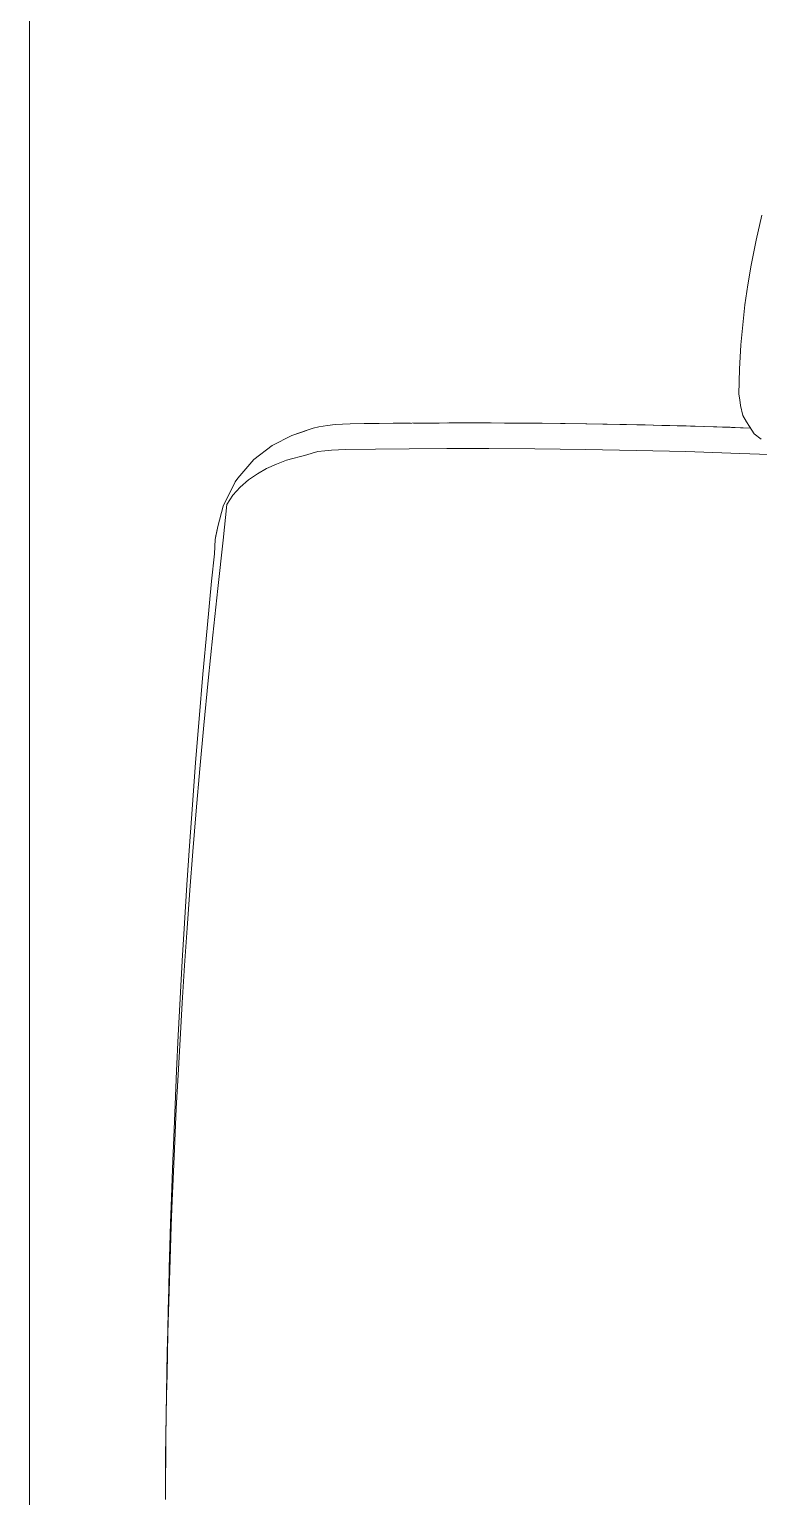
# Model space of a CAD drawing. Header units: inches. Extents: x 14 to 610, y 9 to 600.
# Drawn here: x 436.89 to 442.84, y 137.26 to 149.25 of the extents above; entities that cross this region are included whole.
import ezdxf
from ezdxf.enums import TextEntityAlignment as Align

# ---------------------------------------------------------------- set-up
doc = ezdxf.new("R2010")
doc.units = ezdxf.units.IN
doc.header["$MEASUREMENT"] = 0
doc.layers.add('A-FURN', color=7, linetype='Continuous')
doc.styles.get("Standard").update_dxf_attribs({"font": 'arial.ttf'})

# ---------------------------------------------------------------- blocks, each defined once
blk = doc.blocks.new('P_5CLT120HW')
at = {"layer": 'A-FURN', "color": 5, "lineweight": 0}
blk.add_line((59.063, -18.86), (59.063, 18.86), dxfattribs=at)
at = {"layer": 'A-FURN', "color": 5}
blk.add_attdef('CAPTG', (2571.864, 5020.467, -57.068), '', height=1, dxfattribs=at)
at = {"layer": 'A-FURN', "color": 5, "flags": 1}
for tag in ['CAPPN', 'CAPPD', 'CAPMG', 'CAPMC', 'CAPGC', 'CAPALIAS1', 'CAPALIAS2', 'CAPALIAS3', 'CAPBLDG', 'CAPFLOOR', 'CAPDEPT', 'CAPPERSON', 'CAPPL', 'CAPQT', 'CAPDH']:
    blk.add_attdef(tag, (0, 0), '', height=0.001, dxfattribs=at)
blk = doc.blocks.new('P_5CS702BK')
at = {"layer": 'A-FURN', "color": 0, "linetype": 'Continuous', "lineweight": 0}
for p, q in [((-9.313, 6.044), (-9.321, 5.802)), ((-9.313, 6.044), (-9.321, 5.802)), ((-11.064, 5.935), (-11.268, 5.983)), ((-11.064, 5.935), (-11.268, 5.983)), ((-10.859, 5.894), (-11.064, 5.935)), ((-10.859, 5.894), (-11.064, 5.935)), ((-10.697, 5.867), (-10.859, 5.894)), ((-10.697, 5.867), (-10.859, 5.894)), ((-9.54, 5.881), (-9.58, 5.857)), ((-9.58, 5.857), (-9.54, 5.881)), ((-9.54, 5.881), (-9.482, 5.921)), ((-9.528, 5.89), (-9.531, 5.807)), ((-9.531, 5.807), (-9.528, 5.89)), ((-9.528, 5.889), (-9.53, 5.831)), ((-9.53, 5.831), (-9.528, 5.889)), ((-9.438, 5.978), (-9.482, 5.921)), ((-10.535, 5.844), (-10.697, 5.867)), ((-10.535, 5.844), (-10.697, 5.867)), ((-10.372, 5.826), (-10.535, 5.844)), ((-10.372, 5.826), (-10.535, 5.844)), ((-10.209, 5.811), (-10.372, 5.826)), ((-10.209, 5.811), (-10.372, 5.826)), ((-10.008, 5.8), (-10.209, 5.811)), ((-10.008, 5.8), (-10.209, 5.811)), ((-9.805, 5.794), (-10.008, 5.8)), ((-9.805, 5.794), (-10.008, 5.8)), ((-9.758, 5.802), (-9.805, 5.794)), ((-9.805, 5.794), (-9.758, 5.802)), ((-9.712, 5.809), (-9.758, 5.802)), ((-9.758, 5.802), (-9.712, 5.809)), ((-9.712, 5.809), (-9.631, 5.826)), ((-9.58, 5.857), (-9.631, 5.826)), ((-9.531, 5.807), (-9.545, 5.365)), ((-9.545, 5.365), (-9.531, 5.807)), ((-9.531, 5.807), (-9.534, 5.723)), ((-9.531, 5.807), (-9.53, 5.831)), ((-9.321, 5.802), (-9.335, 5.362)), ((-9.321, 5.802), (-9.335, 5.362)), ((-9.534, 5.723), (-9.538, 5.615)), ((-9.538, 5.615), (-9.534, 5.723)), ((-9.538, 5.615), (-9.541, 5.508)), ((-9.541, 5.508), (-9.538, 5.615)), ((-9.545, 5.365), (-9.544, 5.401)), ((-9.541, 5.508), (-9.544, 5.401)), ((-9.544, 5.401), (-9.541, 5.508)), ((-9.545, 5.365), (-9.555, 4.961)), ((-9.555, 4.961), (-9.545, 5.365)), ((-9.547, 5.29), (-9.55, 5.167)), ((-9.55, 5.167), (-9.547, 5.29)), ((-9.545, 5.365), (-9.547, 5.29)), ((-9.335, 5.362), (-9.345, 4.96)), ((-9.335, 5.362), (-9.345, 4.96)), ((-9.55, 5.167), (-9.554, 5.029)), ((-9.554, 5.029), (-9.55, 5.167)), ((-9.555, 4.961), (-9.563, 4.544)), ((-9.563, 4.544), (-9.555, 4.961)), ((-9.555, 4.961), (-9.557, 4.878)), ((-9.555, 4.961), (-9.554, 5.029)), ((-9.345, 4.96), (-9.353, 4.543)), ((-9.345, 4.96), (-9.353, 4.543)), ((-9.557, 4.878), (-9.56, 4.719)), ((-9.56, 4.719), (-9.557, 4.878)), ((-9.56, 4.719), (-9.563, 4.552)), ((-9.563, 4.552), (-9.56, 4.719)), ((-9.563, 4.544), (-9.568, 4.132)), ((-9.568, 4.132), (-9.563, 4.544)), ((-9.563, 4.544), (-9.565, 4.375)), ((-9.563, 4.544), (-9.563, 4.552)), ((-9.353, 4.543), (-9.358, 4.128)), ((-9.353, 4.543), (-9.358, 4.128)), ((-9.565, 4.375), (-9.567, 4.187)), ((-9.567, 4.187), (-9.565, 4.375)), ((-9.568, 4.132), (-9.57, 3.761)), ((-9.57, 3.761), (-9.568, 4.132)), ((-9.568, 4.132), (-9.569, 3.985)), ((-9.568, 4.132), (-9.567, 4.187)), ((-9.358, 4.128), (-9.36, 3.752)), ((-9.358, 4.128), (-9.36, 3.752)), ((-9.57, 3.761), (-9.569, 3.985)), ((-9.569, 3.985), (-9.569, 3.88)), ((-9.569, 3.88), (-9.569, 3.985)), ((-9.569, 3.88), (-9.57, 3.772)), ((-9.57, 3.772), (-9.569, 3.88)), ((-9.57, 3.772), (-9.57, 3.765)), ((-9.57, 3.765), (-9.57, 3.772)), ((-9.57, 3.761), (-9.57, 3.425)), ((-9.57, 3.425), (-9.57, 3.761)), ((-9.57, 3.755), (-9.57, 3.663)), ((-9.57, 3.663), (-9.57, 3.755)), ((-9.36, 3.752), (-9.36, 3.411)), ((-9.36, 3.752), (-9.36, 3.411)), ((-9.57, 3.663), (-9.57, 3.555)), ((-9.57, 3.555), (-9.57, 3.663)), ((-9.57, 3.555), (-9.57, 3.45)), ((-9.57, 3.45), (-9.57, 3.555)), ((-9.57, 3.45), (-9.57, 3.432)), ((-9.57, 3.432), (-9.57, 3.45)), ((-9.57, 3.425), (-9.568, 3.123)), ((-9.568, 3.123), (-9.57, 3.425)), ((-9.57, 3.415), (-9.569, 3.346)), ((-9.569, 3.346), (-9.57, 3.415)), ((-9.36, 3.411), (-9.358, 3.102)), ((-9.36, 3.411), (-9.358, 3.102)), ((-9.569, 3.346), (-9.569, 3.218)), ((-9.569, 3.346), (-9.569, 3.218)), ((-9.569, 3.218), (-9.568, 3.137)), ((-9.568, 3.137), (-9.569, 3.218)), ((-9.568, 3.123), (-9.566, 2.855)), ((-9.566, 2.855), (-9.568, 3.123)), ((-9.568, 3.113), (-9.568, 3.093)), ((-9.568, 3.093), (-9.568, 3.113)), ((-9.568, 3.101), (-9.568, 3.093)), ((-9.568, 3.093), (-9.567, 2.971)), ((-9.567, 2.971), (-9.568, 3.093)), ((-9.567, 3.013), (-9.567, 2.971)), ((-9.358, 3.102), (-9.356, 2.826)), ((-9.358, 3.102), (-9.356, 2.826)), ((-9.567, 2.971), (-9.566, 2.858)), ((-9.566, 2.858), (-9.567, 2.971)), ((-9.566, 2.855), (-9.564, 2.734)), ((-9.566, 2.855), (-9.562, 2.619)), ((-9.562, 2.619), (-9.566, 2.855)), ((-9.566, 2.853), (-9.566, 2.851)), ((-9.566, 2.851), (-9.566, 2.853)), ((-9.566, 2.852), (-9.566, 2.851)), ((-9.566, 2.851), (-9.564, 2.734)), ((-9.564, 2.734), (-9.566, 2.851)), ((-9.353, 2.583), (-9.356, 2.826)), ((-9.353, 2.583), (-9.356, 2.826)), ((-9.562, 2.619), (-9.564, 2.734)), ((-9.562, 2.619), (-9.564, 2.734)), ((-9.562, 2.619), (-9.56, 2.557)), ((-9.56, 2.557), (-9.562, 2.619)), ((-9.56, 2.557), (-9.556, 2.497)), ((-9.556, 2.497), (-9.56, 2.557)), ((-9.353, 2.583), (-9.351, 2.526)), ((-9.353, 2.583), (-9.351, 2.526)), ((-9.351, 2.526), (-9.347, 2.469)), ((-9.351, 2.526), (-9.347, 2.469)), ((-9.556, 2.497), (-9.55, 2.436)), ((-9.55, 2.436), (-9.556, 2.497)), ((-9.55, 2.436), (-9.539, 2.365)), ((-9.539, 2.365), (-9.55, 2.436)), ((-9.347, 2.469), (-9.342, 2.412)), ((-9.347, 2.469), (-9.342, 2.412)), ((-9.342, 2.412), (-9.335, 2.356)), ((-9.342, 2.412), (-9.335, 2.356)), ((-9.527, 2.317), (-9.539, 2.365)), ((-9.539, 2.365), (-9.527, 2.317)), ((-9.512, 2.269), (-9.527, 2.317)), ((-9.527, 2.317), (-9.512, 2.269)), ((-9.323, 2.31), (-9.335, 2.356)), ((-9.323, 2.31), (-9.335, 2.356)), ((-9.31, 2.265), (-9.323, 2.31)), ((-9.31, 2.265), (-9.323, 2.31)), ((-9.503, 2.251), (-9.512, 2.269)), ((-9.467, 2.143), (-9.512, 2.269)), ((-9.512, 2.269), (-9.503, 2.251)), ((-9.467, 2.143), (-9.503, 2.251)), ((-9.31, 2.265), (-9.265, 2.1)), ((-9.31, 2.265), (-9.265, 2.1)), ((-9.385, 1.983), (-9.467, 2.143)), ((-9.265, 2.1), (-9.234, 2.018)), ((-9.234, 2.018), (-9.265, 2.1)), ((-9.271, 1.834), (-9.385, 1.983)), ((-9.234, 2.018), (-9.198, 1.938)), ((-9.198, 1.938), (-9.234, 2.018)), ((-9.198, 1.938), (-9.154, 1.862)), ((-9.154, 1.862), (-9.198, 1.938)), ((-9.118, 1.703), (-9.271, 1.834)), ((-9.154, 1.862), (-9.104, 1.79)), ((-9.104, 1.79), (-9.154, 1.862)), ((-9.118, 1.703), (-9.088, 1.681)), ((-9.104, 1.79), (-9.045, 1.723)), ((-9.045, 1.723), (-9.104, 1.79)), ((-8.89, 1.582), (-9.088, 1.681)), ((-9.045, 1.723), (-8.979, 1.663)), ((-8.979, 1.663), (-9.045, 1.723)), ((-8.979, 1.663), (-8.903, 1.612)), ((-8.903, 1.612), (-8.979, 1.663)), ((-8.612, 1.583), (-8.903, 1.612)), ((-8.89, 1.582), (-8.723, 1.538)), ((-8.612, 1.583), (-8.217, 1.538)), ((-8.648, 1.522), (-8.723, 1.538)), ((-8.618, 1.518), (-8.723, 1.538)), ((-8.648, 1.522), (-8.618, 1.518)), ((-8.618, 1.518), (-8.501, 1.512)), ((-8.501, 1.512), (-8.618, 1.518)), ((-8.277, 1.488), (-8.501, 1.512)), ((-8.277, 1.488), (-7.893, 1.451)), ((-8.217, 1.538), (-7.836, 1.498)), ((-7.893, 1.451), (-7.518, 1.418)), ((-7.836, 1.498), (-7.464, 1.46)), ((-7.464, 1.46), (-7.099, 1.424)), ((-7.518, 1.418), (-7.151, 1.387)), ((-7.151, 1.387), (-6.794, 1.358)), ((-7.099, 1.424), (-6.744, 1.392)), ((-6.794, 1.358), (-6.448, 1.332)), ((-6.744, 1.392), (-6.4, 1.362)), ((-6.448, 1.332), (-6.114, 1.308)), ((-6.4, 1.362), (-6.069, 1.335)), ((-6.069, 1.335), (-5.751, 1.311)), ((-6.114, 1.308), (-5.794, 1.287)), ((-5.794, 1.287), (-5.483, 1.267)), ((-5.751, 1.311), (-5.442, 1.289)), ((-5.483, 1.267), (-5.174, 1.249)), ((-5.442, 1.289), (-5.136, 1.268)), ((-5.174, 1.249), (-4.867, 1.232)), ((-5.136, 1.268), (-4.83, 1.248)), ((-4.867, 1.232), (-4.565, 1.216)), ((-4.83, 1.248), (-4.531, 1.231)), ((-4.565, 1.216), (-4.275, 1.202)), ((-4.531, 1.231), (-4.243, 1.215)), ((-4.275, 1.202), (-3.997, 1.19)), ((-4.243, 1.215), (-3.967, 1.2)), ((-3.967, 1.2), (-3.702, 1.188)), ((-3.997, 1.19), (-3.73, 1.179)), ((-3.73, 1.179), (-3.475, 1.169)), ((-3.702, 1.188), (-3.449, 1.177)), ((-3.475, 1.169), (-3.241, 1.16)), ((-3.449, 1.177), (-3.217, 1.167)), ((-3.241, 1.16), (-3.032, 1.153)), ((-3.217, 1.167), (-3.009, 1.159)), ((-3.032, 1.153), (-2.842, 1.147)), ((-3.009, 1.159), (-2.821, 1.153)), ((-2.842, 1.147), (-2.666, 1.142)), ((-2.821, 1.153), (-2.646, 1.147)), ((-2.666, 1.142), (-2.494, 1.138)), ((-2.646, 1.147), (-2.475, 1.142)), ((-2.494, 1.138), (-2.322, 1.134)), ((-2.475, 1.142), (-2.305, 1.137)), ((-2.322, 1.134), (-2.151, 1.13)), ((-2.305, 1.137), (-2.134, 1.132)), ((-2.151, 1.13), (-1.979, 1.126)), ((-2.134, 1.132), (-1.964, 1.128)), ((-1.979, 1.126), (-1.808, 1.123)), ((-1.964, 1.128), (-1.794, 1.125)), ((-1.808, 1.123), (-1.636, 1.12)), ((-1.794, 1.125), (-1.624, 1.121)), ((-1.636, 1.12), (-1.465, 1.117)), ((-1.624, 1.121), (-1.454, 1.118)), ((-1.465, 1.117), (-1.294, 1.115)), ((-1.454, 1.118), (-1.284, 1.116)), ((-1.294, 1.115), (-1.122, 1.113)), ((-1.284, 1.116), (-1.114, 1.114)), ((-1.122, 1.113), (-0.95, 1.112)), ((-1.114, 1.114), (-0.943, 1.112)), ((-0.95, 1.112), (-0.801, 1.111)), ((-0.943, 1.112), (-0.773, 1.111))]:
    blk.add_line(p, q, dxfattribs=at)
at = {"layer": 'A-FURN'}
blk.add_attdef('CAPTG', text='', height=7, dxfattribs=at).set_placement((-1, -3.819), align=Align.CENTER)
at = {"layer": 'A-FURN', "flags": 1}
for tag in ['CAPPN', 'CAPPD', 'CAPMG', 'CAPMC', 'CAPGC', 'CAPALIAS1', 'CAPALIAS2', 'CAPALIAS3', 'CAPBLDG', 'CAPFLOOR', 'CAPDEPT', 'CAPPERSON', 'CAPPL', 'CAPQT', 'CAPDH']:
    blk.add_attdef(tag, (0, 0), '', height=0.001, dxfattribs=at)

msp = doc.modelspace()

# ---------------------------------------------------------------- block references
at = {"layer": 'A-FURN'}
msp.add_blockref('P_5CLT120HW', (377.82416, 136.46381), dxfattribs=at)
at = {"layer": 'A-FURN', "rotation": 270}
msp.add_blockref('P_5CS702BK', (436.88718, 136.46382), dxfattribs=at)

doc.saveas('drawing.dxf')
